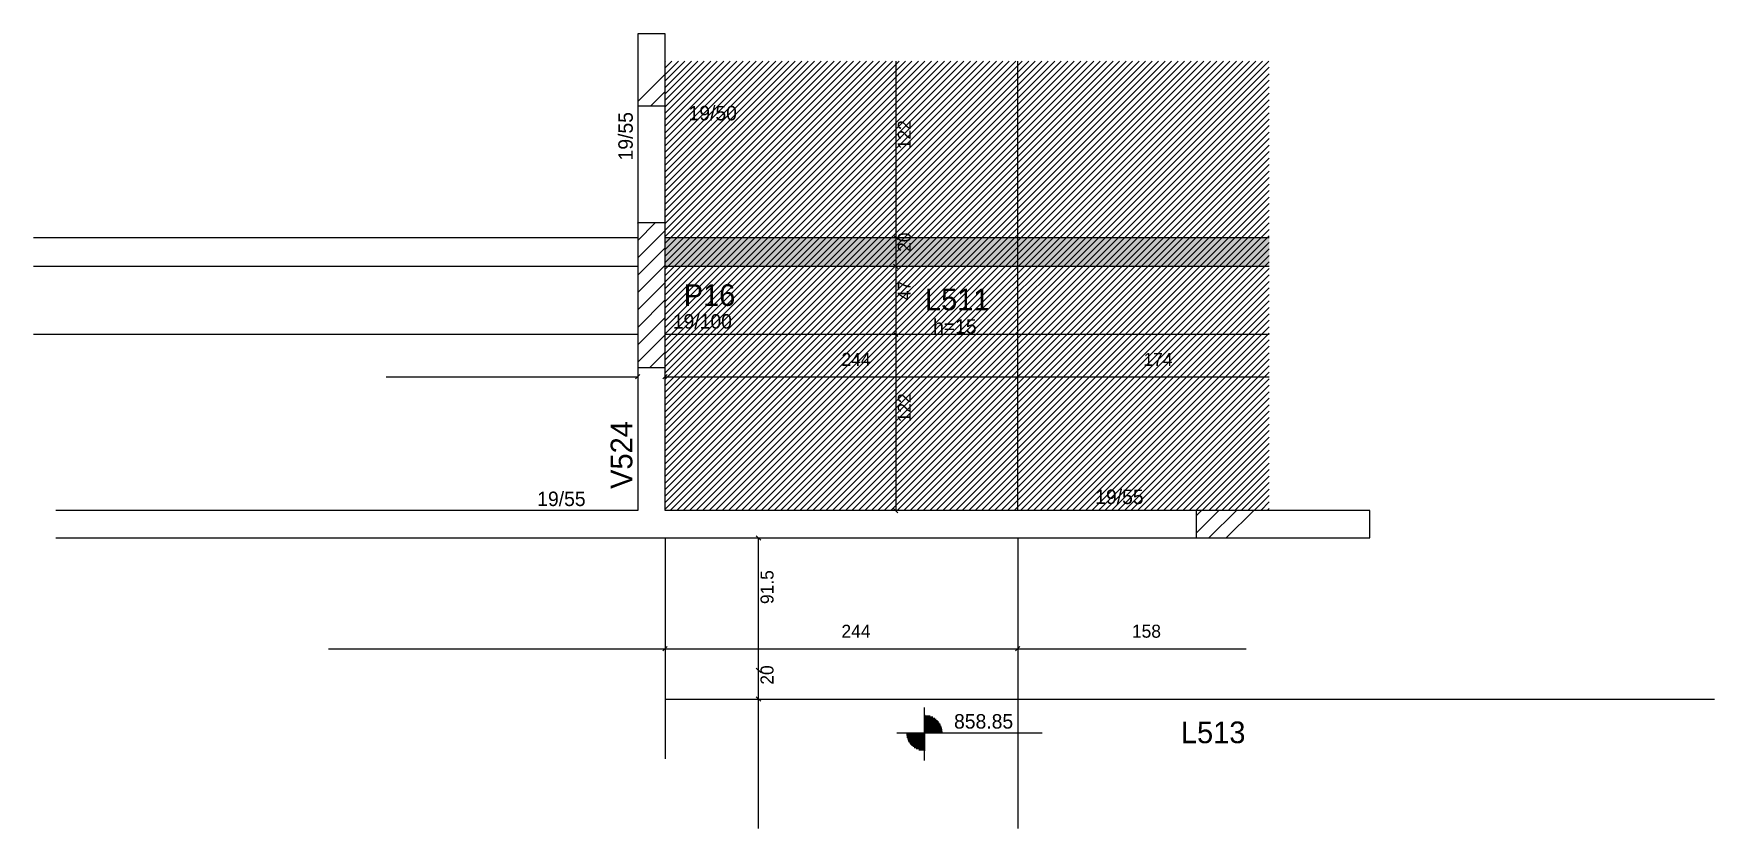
# Model space of a CAD drawing. Header units: metres. Extents: x 5800 to 6963, y 2967 to 3517.
import ezdxf

# ---------------------------------------------------------------- set-up
doc = ezdxf.new("R2010")
doc.units = ezdxf.units.M
for name, color, linetype in [('3', 7, 'Continuous'), ('4', 7, 'Continuous'), ('7', 7, 'Continuous'), ('COTA', 7, 'Continuous'), ('Hachura', 7, 'Continuous'), ('Painéis', 7, 'Continuous'), ('REAPROVEITAMENTO', 7, 'Continuous')]:
    doc.layers.add(name, color=color, linetype=linetype)

msp = doc.modelspace()

# ---------------------------------------------------------------- hatches: boundary and pattern name
at = {"layer": 'Hachura'}
h = msp.add_hatch(color=7, dxfattribs=at)
h.dxf.hatch_style = 1
h.paths.add_polyline_path([(6236.7, 3355.9), (6654.7, 3355.9), (6654.7, 3375.9), (6236.7, 3375.9), (6236.7, 3355.9)])
at = {"layer": 'REAPROVEITAMENTO'}
h = msp.add_hatch(dxfattribs=at)
h.set_pattern_fill('ANSI31')
h.paths.add_polyline_path([(6654.7, 3186.9), (6236.7, 3186.9), (6236.7, 3497.9), (6654.7, 3497.9), (6654.7, 3186.9)])

# ---------------------------------------------------------------- linework, layer by layer
at = {"layer": '3', "color": 3, "lineweight": 25}
for p, q in [((6217.7, 3469.9), (6236.7, 3488.9)), ((6226.8, 3466.9), (6236.7, 3476.9)), ((6217.7, 3373.8), (6229.9, 3385.9)), ((6217.7, 3385.8), (6217.9, 3385.9)), ((6217.7, 3361.7), (6236.7, 3380.7)), ((6217.7, 3349.7), (6236.7, 3368.7)), ((6217.7, 3337.7), (6236.7, 3356.7)), ((6217.7, 3325.7), (6236.7, 3344.7)), ((6217.7, 3313.6), (6236.7, 3332.6)), ((6217.7, 3301.6), (6236.7, 3320.6)), ((6217.7, 3289.6), (6236.7, 3308.6)), ((6226.1, 3285.9), (6236.7, 3296.6)), ((6604.2, 3171.2), (6619.9, 3186.9)), ((6604.2, 3183.3), (6607.9, 3186.9)), ((6613, 3167.9), (6632, 3186.9)), ((6625, 3167.9), (6644, 3186.9)), ((6416.1, 3013.9), (6416.1, 3050.7)), ((6416.1, 3045.5), (6416.1, 3020.5)), ((6416.1, 3044.9), (6420, 3044.9)), ((6416.1, 3044.1), (6421.9, 3044.1)), ((6416.1, 3043.3), (6423.2, 3043.3)), ((6416.1, 3042.5), (6424.2, 3042.5)), ((6416.1, 3041.7), (6425.1, 3041.7)), ((6416.1, 3040.9), (6425.8, 3040.9)), ((6416.1, 3040.1), (6426.4, 3040.1)), ((6416.1, 3039.3), (6426.9, 3039.3)), ((6416.1, 3038.5), (6427.3, 3038.5)), ((6416.1, 3037.7), (6427.7, 3037.7)), ((6416.1, 3036.9), (6428, 3036.9)), ((6416.1, 3036.2), (6428.2, 3036.2)), ((6397.1, 3033), (6497.5, 3033)), ((6403.6, 3033), (6428.6, 3033)), ((6416.1, 3032.2), (6403.6, 3032.2)), ((6416.1, 3031.4), (6403.7, 3031.4)), ((6416.1, 3030.6), (6403.9, 3030.6)), ((6416.1, 3029.8), (6404, 3029.8)), ((6416.1, 3029), (6404.3, 3029)), ((6416.1, 3028.2), (6404.6, 3028.2)), ((6416.1, 3027.4), (6404.9, 3027.4)), ((6416.1, 3026.6), (6405.4, 3026.6)), ((6416.1, 3025.8), (6405.9, 3025.8)), ((6416.1, 3025.1), (6406.5, 3025.1)), ((6416.1, 3024.3), (6407.2, 3024.3)), ((6416.1, 3035.4), (6428.4, 3035.4)), ((6416.1, 3034.6), (6428.5, 3034.6)), ((6416.1, 3033.8), (6428.6, 3033.8)), ((6416.1, 3023.5), (6408, 3023.5)), ((6416.1, 3022.7), (6409.1, 3022.7)), ((6416.1, 3021.9), (6410.4, 3021.9)), ((6416.1, 3021.1), (6412.3, 3021.1))]:
    msp.add_line(p, q, dxfattribs=at)
for points in [[(6217.7, 3466.9), (6217.7, 3385.9)], [(6236.7, 3385.9), (6236.7, 3466.9)], [(6217.7, 3285.9), (6217.7, 3186.9)], [(6236.7, 3186.9), (6236.7, 3285.9)], [(6217.7, 3186.9), (5815.2, 3186.9)], [(6604.2, 3186.9), (6236.7, 3186.9)], [(5815.2, 3167.9), (6227.2, 3167.9)], [(6227.2, 3167.9), (6604.2, 3167.9)]]:
    msp.add_lwpolyline(points, dxfattribs=at)
at = {"layer": '7', "color": 7, "lineweight": 25}
for points in [[(6217.7, 3466.9), (6236.7, 3466.9), (6236.7, 3516.9), (6217.7, 3516.9), (6217.7, 3466.9)], [(6217.7, 3285.9), (6236.7, 3285.9), (6236.7, 3385.9), (6217.7, 3385.9), (6217.7, 3285.9)], [(6604.2, 3167.9), (6724.2, 3167.9), (6724.2, 3186.9), (6604.2, 3186.9), (6604.2, 3167.9)]]:
    msp.add_lwpolyline(points, dxfattribs=at)
at = {"layer": 'COTA', "color": 4, "lineweight": 25}
for p, q in [((6396.3, 3497.9), (6396.3, 3375.9)), ((6396.3, 3375.9), (6396.3, 3355.9)), ((6396.3, 3355.9), (6396.3, 3308.9)), ((6396.3, 3308.9), (6396.3, 3186.9)), ((6043.7, 3279.5), (6217.7, 3279.5)), ((6236.7, 3279.5), (6480.7, 3279.5)), ((6480.7, 3279.5), (6654.7, 3279.5)), ((6301.3, 3076.4), (6301.3, 3167.9)), ((6003.7, 3091.3), (6236.7, 3091.3)), ((6236.7, 3091.3), (6480.7, 3091.3)), ((6480.7, 3091.3), (6638.7, 3091.3)), ((6301.3, 3056.4), (6301.3, 3076.4)), ((6301.3, 2966.9), (6301.3, 3056.4))]:
    msp.add_line(p, q, dxfattribs=at)
at = {"layer": 'COTA', "color": 0, "lineweight": 25}
for p, q in [((6394.8, 3377.4), (6397.8, 3374.4)), ((6397.8, 3374.4), (6394.8, 3377.4)), ((6394.8, 3357.4), (6397.8, 3354.4)), ((6397.8, 3354.4), (6394.8, 3357.4)), ((6394.8, 3310.4), (6397.8, 3307.4)), ((6397.8, 3307.4), (6394.8, 3310.4)), ((6216.2, 3278), (6219.2, 3281)), ((6238.2, 3281), (6235.2, 3278)), ((6479.2, 3278), (6482.2, 3281)), ((6482.2, 3281), (6479.2, 3278)), ((6394.8, 3188.4), (6397.8, 3185.4)), ((6302.8, 3166.4), (6299.8, 3169.4)), ((6235.2, 3089.8), (6238.2, 3092.8)), ((6238.2, 3092.8), (6235.2, 3089.8)), ((6479.2, 3089.8), (6482.2, 3092.8)), ((6482.2, 3092.8), (6479.2, 3089.8)), ((6302.8, 3074.9), (6299.8, 3077.9)), ((6299.8, 3077.9), (6302.8, 3074.9)), ((6302.8, 3054.9), (6299.8, 3057.9)), ((6299.8, 3057.9), (6302.8, 3054.9))]:
    msp.add_line(p, q, dxfattribs=at)
at = {"layer": 'Painéis', "color": 200, "lineweight": 25}
for p, q in [((6480.7, 3186.9), (6480.7, 3497.9)), ((5799.7, 3375.9), (6217.7, 3375.9)), ((6236.7, 3375.9), (6654.7, 3375.9)), ((5799.7, 3355.9), (6217.7, 3355.9)), ((6236.7, 3355.9), (6654.7, 3355.9)), ((5799.7, 3308.9), (6217.7, 3308.9)), ((6236.7, 3308.9), (6654.7, 3308.9)), ((6236.7, 3167.9), (6236.7, 3015)), ((6480.7, 3167.9), (6480.7, 2966.9)), ((6236.7, 3056.4), (6962.7, 3056.4))]:
    msp.add_line(p, q, dxfattribs=at)

# ---------------------------------------------------------------- texts
at = {"layer": '3', "color": 3, "lineweight": 25}
for s, p in [('19/50', (6252.9, 3456.9)), ('19/100', (6242, 3312.8)), ('h=15', (6422.1, 3309.3)), ('19/55', (6148.2, 3190)), ('19/55', (6534.3, 3191.4)), ('858.85', (6436.6, 3036))]:
    msp.add_text(s, height=10, dxfattribs=at).set_placement(p)
msp.add_text('19/55', height=10, rotation=90, dxfattribs=at).set_placement((6214.3, 3429.2))
at = {"layer": '4', "color": 4, "lineweight": 25}
for s, p in [('P16', (6249.6, 3328.5)), ('L511', (6416.5, 3325.5)), ('L513', (6593.6, 3025.9))]:
    msp.add_text(s, height=15, dxfattribs=at).set_placement(p)
msp.add_text('V524', height=15, rotation=90, dxfattribs=at).set_placement((6214, 3201.9))
at = {"layer": 'COTA', "color": 240, "lineweight": 25}
for s, p in [('122', (6406.7, 3436.9)), ('20', (6406.7, 3365.9)), ('47', (6406.7, 3332.4)), ('122', (6406.7, 3247.9)), ('91.5', (6311.7, 3122.2)), ('20', (6311.7, 3066.4))]:
    msp.add_text(s, height=9, rotation=90, dxfattribs=at).set_placement(p)
for s, p in [('244', (6358.7, 3287)), ('174', (6567.7, 3287)), ('244', (6358.7, 3098.9)), ('158', (6559.7, 3098.9))]:
    msp.add_text(s, height=9, dxfattribs=at).set_placement(p)

doc.saveas('drawing.dxf')
